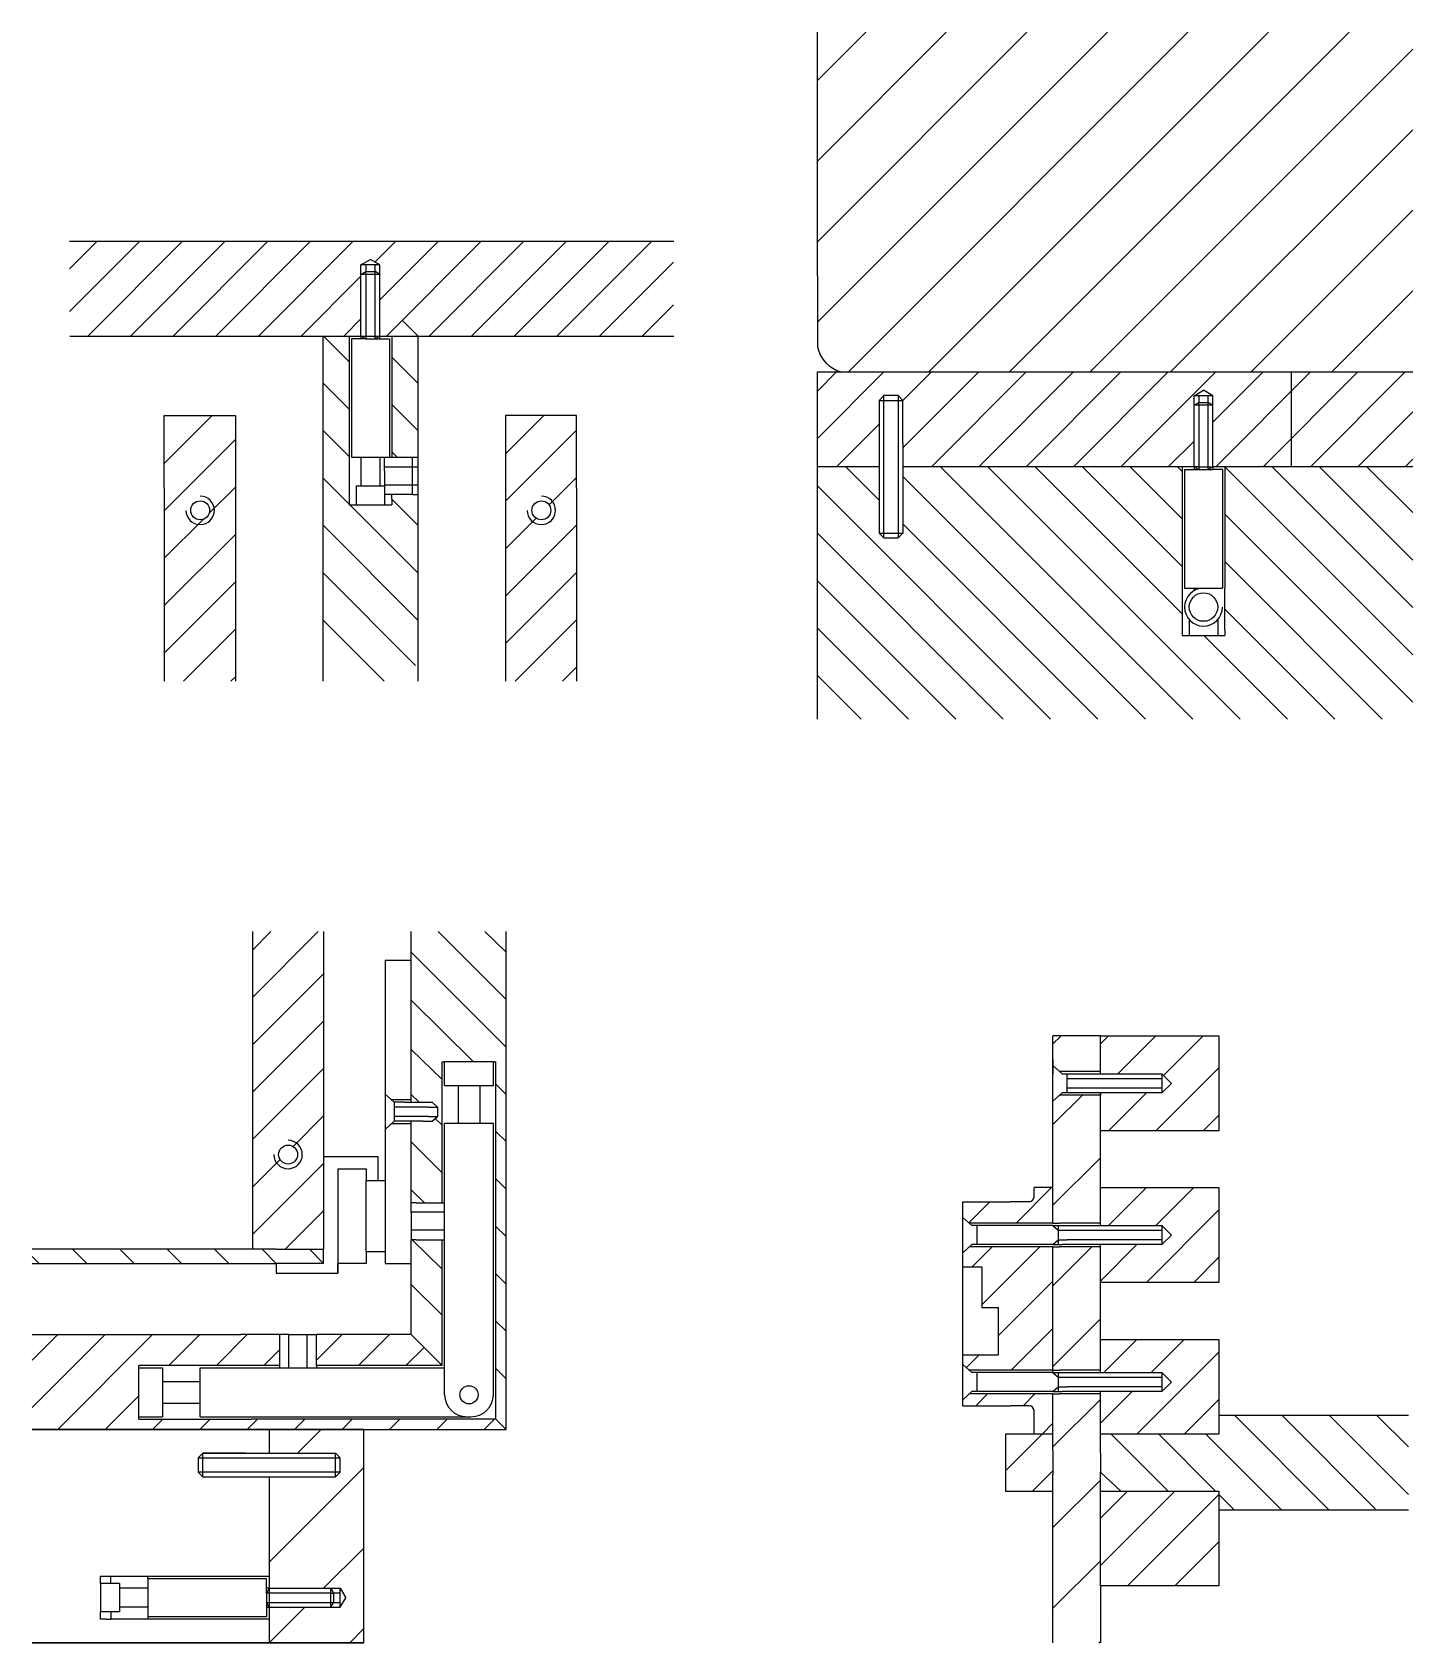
# Model space of a CAD drawing. Header units: centimetres. Extents: x -2268 to 4168, y -1681 to 1458.
# Drawn here: x 1031.01 to 1060.14, y 136.95 to 170.92 of the extents above; entities that cross this region are included whole.
import ezdxf

# ---------------------------------------------------------------- set-up
doc = ezdxf.new("R2010")
doc.units = ezdxf.units.CM
doc.layers.get('0').update_dxf_attribs({"color": 5})
doc.layers.add('ARREDI_attrezzature', color=175, linetype='Continuous')
doc.layers.add('filatura', color=8, linetype='Continuous')
pattern_1 = [(45, (931.206, -175.759), (-0.85, 0.85), [])]

# ---------------------------------------------------------------- blocks, each defined once
blk = doc.blocks.new('vite 2')
for p, q in [((302.355, 103.432), (302.455, 103.532)), ((302.355, 103.432), (302.355, 100.632)), ((302.755, 103.532), (302.455, 103.532)), ((302.755, 103.532), (302.855, 103.432)), ((302.855, 102.532), (302.855, 103.432)), ((302.855, 102.532), (302.855, 100.632)), ((302.355, 100.632), (302.455, 100.532)), ((302.855, 100.632), (302.755, 100.532)), ((302.455, 100.532), (302.755, 100.532))]:
    blk.add_line(p, q)
at = {"layer": 'filatura'}
for p, q in [((302.355, 103.432), (302.855, 103.432)), ((302.455, 100.532), (302.455, 103.532)), ((302.755, 103.532), (302.755, 100.532)), ((302.355, 100.632), (302.855, 100.632))]:
    blk.add_line(p, q, dxfattribs=at)

msp = doc.modelspace()

# ---------------------------------------------------------------- hatches: boundary and pattern name
h = msp.add_hatch()
h.set_pattern_fill('JIS_WOOD', color=175, scale=1.7)
h.set_pattern_definition([(45, (644.8805, -450.3925), (-0.85, 0.85), [])])
h.paths.add_polyline_path([(1047.5762, 170.9223), (1047.5762, 165.7858), (1047.5762, 164.2858, 0.275659), (1048.0762, 163.756), (1060.1396, 163.756), (1060.1396, 170.9223)])
at = {"layer": 'ARREDI_attrezzature'}
h = msp.add_hatch(dxfattribs=at)
h.set_pattern_fill('JIS_WOOD', color=256, scale=1.7)
h.set_pattern_definition(pattern_1)
h.paths.add_polyline_path([(1053.5468, 144.5516), (1053.5468, 145.3016), (1052.6821, 145.3016), (1052.5468, 145.3016), (1052.5468, 142.7016), (1052.6821, 142.7016), (1053.5468, 142.7016), (1053.5468, 143.3516)])
h.paths.add_polyline_path([(1053.5468, 147.7516), (1053.5468, 148.5016), (1052.6821, 148.5016), (1052.5468, 148.3784), (1052.5468, 145.8016), (1052.6821, 145.8016), (1053.5468, 145.8016), (1053.5468, 146.5516)])
h.paths.add_polyline_path([(1053.5468, 149.7516), (1052.5468, 149.7516), (1052.5468, 149.1248), (1052.6821, 149.0016), (1053.5468, 149.0016)])
h = msp.add_hatch(dxfattribs=at)
h.set_pattern_fill('JIS_WOOD', color=256, scale=1.7)
h.set_pattern_definition(pattern_1)
h.paths.add_polyline_path([(1053.5468, 140.1516), (1053.5468, 140.5516), (1053.5468, 140.9516), (1053.5468, 141.3516), (1053.5468, 142.1516), (1053.5468, 142.2016), (1052.6821, 142.2016), (1052.5468, 142.2016), (1052.5468, 142.1016), (1052.5468, 141.0016), (1052.5468, 140.5016), (1052.5468, 136.9516), (1053.5468, 136.9516), (1053.5468, 138.1516)])

# ---------------------------------------------------------------- linework, layer by layer
for p, q in [((1047.5762, 165.7858), (1047.5762, 170.9223)), ((1031.7928, 166.5147), (1044.5476, 166.5147)), ((1037.9428, 166.0147), (1038.1428, 166.1301)), ((1038.3428, 166.0147), (1038.1428, 166.1301)), ((1037.9428, 165.8147), (1038.0428, 165.8724)), ((1037.9428, 164.5147), (1037.9428, 165.8147)), ((1038.0428, 166.0147), (1038.0428, 165.8724)), ((1038.0428, 165.8724), (1038.2428, 165.8724)), ((1038.2428, 165.8724), (1038.2428, 166.0147)), ((1038.3428, 165.8147), (1038.2428, 165.8724)), ((1038.3428, 164.5147), (1038.3428, 165.8147)), ((1047.5762, 165.7858), (1047.5762, 164.2858)), ((1031.8006, 164.5147), (1037.1506, 164.5147)), ((1037.1428, 164.5147), (1037.9428, 164.5147)), ((1037.1428, 157.2317), (1037.1428, 164.5147)), ((1037.6928, 164.5147), (1037.6928, 160.9569)), ((1037.9428, 164.4569), (1037.7428, 164.4569)), ((1037.7428, 164.4569), (1037.7428, 161.9569)), ((1037.9428, 164.5147), (1037.9428, 164.4569)), ((1038.3428, 164.5147), (1039.1428, 164.5147)), ((1038.3428, 164.5147), (1044.5476, 164.5147)), ((1038.3428, 164.4569), (1038.3428, 164.5147)), ((1038.3428, 164.4569), (1038.5428, 164.4569)), ((1038.5428, 164.4569), (1038.5428, 161.9569)), ((1038.5928, 164.5147), (1038.5928, 161.9569)), ((1039.1428, 164.5147), (1039.1428, 157.2317)), ((1047.5762, 161.756), (1047.5762, 163.756)), ((1047.5762, 163.756), (1060.1396, 163.756)), ((1057.5762, 163.756), (1057.5762, 161.756)), ((1055.5228, 163.256), (1055.7228, 163.3715)), ((1055.5228, 163.056), (1055.6228, 163.1138)), ((1055.6228, 163.256), (1055.6228, 163.1138)), ((1055.6228, 163.1138), (1055.8228, 163.1138)), ((1055.9228, 163.256), (1055.7228, 163.3715)), ((1055.8228, 163.1138), (1055.8228, 163.256)), ((1055.9228, 163.056), (1055.8228, 163.1138)), ((1033.7928, 162.8375), (1035.2928, 162.8375)), ((1033.7928, 161.3147), (1033.7928, 162.8375)), ((1035.2928, 162.8375), (1035.2928, 157.2317)), ((1040.9928, 162.8375), (1040.9928, 157.2317)), ((1042.4928, 162.8375), (1040.9928, 162.8375)), ((1042.4928, 161.3147), (1042.4928, 162.8375)), ((1055.5228, 161.756), (1055.5228, 163.056)), ((1055.9228, 161.756), (1055.9228, 163.056)), ((1037.7428, 161.9569), (1038.5428, 161.9569)), ((1037.9428, 161.9569), (1037.9428, 161.3569)), ((1038.3428, 161.9569), (1038.3428, 161.3569)), ((1038.4428, 161.9569), (1039.1428, 161.9569)), ((1038.4428, 161.6743), (1038.4428, 161.9569)), ((1048.8762, 161.756), (1047.5762, 161.756)), ((1047.5762, 156.4326), (1047.5762, 161.756)), ((1055.5228, 161.756), (1049.3762, 161.756)), ((1055.2728, 161.756), (1055.2728, 158.1983)), ((1055.5228, 161.756), (1055.3228, 161.756)), ((1055.5228, 161.756), (1055.5228, 161.6983)), ((1060.1396, 161.756), (1055.9228, 161.756)), ((1055.9228, 161.756), (1055.9228, 161.6983)), ((1056.1728, 161.756), (1056.1728, 159.1983)), ((1057.5762, 161.756), (1056.2762, 161.756)), ((1038.4428, 161.6743), (1038.4428, 161.1743)), ((1055.3228, 161.6983), (1055.3228, 159.1983)), ((1055.3228, 161.6983), (1055.5228, 161.6983)), ((1056.1228, 161.6983), (1055.9228, 161.6983)), ((1056.1228, 161.6983), (1056.1228, 159.1983)), ((1033.7928, 161.3147), (1033.7928, 157.2317)), ((1037.8428, 161.3569), (1037.8428, 160.9569)), ((1037.8428, 161.3569), (1037.9428, 161.3569)), ((1037.9428, 161.3569), (1038.3514, 161.3569)), ((1038.3514, 161.3569), (1038.4428, 161.3569)), ((1038.4428, 161.3569), (1038.4428, 160.9569)), ((1039.0298, 161.1743), (1038.4428, 161.1743)), ((1038.5928, 161.0743), (1038.5928, 161.1743)), ((1038.5928, 161.0743), (1038.5928, 160.9569)), ((1039.0298, 161.1743), (1039.1428, 161.1743)), ((1042.4928, 161.3147), (1042.4928, 157.2317)), ((1037.6928, 160.9569), (1037.8428, 160.9569)), ((1037.8428, 160.9569), (1038.4428, 160.9569)), ((1038.4428, 160.9569), (1038.5928, 160.9569)), ((1055.3228, 159.1983), (1056.1228, 159.1983)), ((1055.5228, 159.1983), (1055.5228, 159.1436)), ((1056.1728, 158.3157), (1056.1728, 159.1983)), ((1055.4228, 158.5315), (1055.4228, 158.1983)), ((1056.0228, 158.533), (1056.0228, 158.1983)), ((1056.1728, 158.3157), (1056.1728, 158.1983)), ((1055.2728, 158.1983), (1055.4228, 158.1983)), ((1055.4228, 158.1983), (1056.0228, 158.1983)), ((1056.0228, 158.1983), (1056.1728, 158.1983)), ((1035.6557, 151.9516), (1035.6557, 145.6516)), ((1037.1557, 151.9516), (1037.1557, 145.2516)), ((1039.0057, 148.3516), (1039.0057, 151.9516)), ((1041.0057, 141.4516), (1041.0057, 151.9543)), ((1038.4557, 151.3516), (1038.4557, 144.9516)), ((1038.4557, 151.3516), (1039.0057, 151.3516)), ((1039.0057, 148.3516), (1039.0057, 151.3516)), ((1052.5468, 145.8016), (1052.5468, 149.7516)), ((1053.5468, 149.7516), (1052.5468, 149.7516)), ((1053.5468, 149.7516), (1054.0468, 149.7516)), ((1039.6574, 146.2343), (1039.6574, 149.2039)), ((1039.6574, 149.2039), (1039.6928, 149.2039)), ((1040.7534, 149.2039), (1039.6928, 149.2039)), ((1039.7074, 148.7039), (1039.7074, 149.2039)), ((1040.7388, 148.7039), (1040.7388, 149.2039)), ((1040.7534, 149.2039), (1040.7888, 149.2039)), ((1040.7888, 141.6686), (1040.7888, 149.2039)), ((1052.5468, 149.2516), (1052.5468, 148.9516)), ((1052.737, 148.9516), (1052.5468, 149.1248)), ((1053.5468, 149.0016), (1052.6821, 149.0016)), ((1052.737, 148.9516), (1054.8468, 148.9516)), ((1052.8468, 148.9516), (1052.8468, 148.9516)), ((1053.5468, 148.9516), (1053.5468, 149.0016)), ((1054.8468, 148.9516), (1054.8468, 148.5516)), ((1054.8468, 148.9516), (1055.0468, 148.7516)), ((1038.6459, 148.3516), (1038.4557, 148.5248)), ((1039.7074, 148.7039), (1040.7388, 148.7039)), ((1039.9928, 148.7039), (1039.9928, 147.9039)), ((1040.4534, 148.7039), (1040.4534, 147.9039)), ((1052.737, 148.5516), (1052.5468, 148.3784)), ((1053.5468, 148.5016), (1052.6821, 148.5016)), ((1052.8468, 148.5516), (1052.737, 148.5516)), ((1054.8468, 148.5516), (1052.8468, 148.5516)), ((1053.5468, 148.5516), (1053.5468, 148.5016)), ((1054.8468, 148.5516), (1055.0468, 148.7516)), ((1039.0057, 148.4016), (1038.591, 148.4016)), ((1038.8557, 148.3516), (1038.6459, 148.3516)), ((1038.8557, 148.3516), (1039.2557, 148.3516)), ((1039.2557, 148.3516), (1039.4459, 148.3516)), ((1039.4459, 148.3516), (1039.5557, 148.2516)), ((1039.5557, 148.2516), (1039.5557, 148.0516)), ((1038.6459, 147.9516), (1038.4557, 147.7784)), ((1038.591, 147.9016), (1039.0057, 147.9016)), ((1039.2557, 147.9516), (1038.6459, 147.9516)), ((1039.0057, 146.8516), (1039.0057, 147.9516)), ((1039.2557, 147.9516), (1039.4459, 147.9516)), ((1039.4459, 147.9516), (1039.5557, 148.0516)), ((1040.7388, 147.9039), (1039.7074, 147.9039)), ((1039.7074, 142.1826), (1039.7074, 147.9039)), ((1040.7388, 142.1826), (1040.7388, 147.9039)), ((1053.5468, 146.5516), (1053.5468, 147.7516)), ((1038.3057, 147.2016), (1037.1557, 147.2016)), ((1038.3057, 146.7016), (1038.3057, 147.2016)), ((1037.4557, 146.9516), (1037.4557, 144.9516)), ((1039.0057, 146.4516), (1039.0057, 146.8516)), ((1038.0557, 145.2016), (1038.0557, 146.7016)), ((1039.0057, 146.2343), (1039.0057, 146.4516)), ((1052.5468, 146.5516), (1052.1468, 146.5516)), ((1052.1468, 146.3516), (1052.1468, 146.5516)), ((1039.1057, 146.2343), (1039.0057, 146.2343)), ((1039.0057, 146.0343), (1039.0057, 146.2343)), ((1039.1057, 146.2343), (1039.7074, 146.2343)), ((1050.6468, 141.9516), (1050.6468, 146.2516)), ((1050.6468, 146.2516), (1051.6468, 146.2516)), ((1051.8468, 146.2516), (1051.6468, 146.2516)), ((1052.0468, 146.2516), (1051.8468, 146.2516)), ((1039.0057, 146.0343), (1039.0057, 145.6516)), ((1050.837, 145.7516), (1050.6468, 145.9248)), ((1052.5468, 145.8016), (1050.7821, 145.8016)), ((1052.5468, 145.7516), (1050.837, 145.7516)), ((1052.5468, 145.8016), (1052.6821, 145.8016)), ((1052.5468, 145.7516), (1052.737, 145.7516)), ((1053.5468, 145.8016), (1052.6821, 145.8016)), ((1052.737, 145.7516), (1054.8468, 145.7516)), ((1052.8468, 145.7516), (1052.8468, 145.7516)), ((1054.8468, 145.7516), (1055.0468, 145.5516)), ((1054.8468, 145.7516), (1054.8468, 145.3516)), ((1035.6557, 145.6516), (1035.6557, 145.4516)), ((1035.6557, 145.4516), (1035.6557, 145.2516)), ((1039.0057, 145.6516), (1039.0057, 145.4516)), ((1039.0057, 143.4516), (1039.0057, 145.4516)), ((1039.1057, 145.4516), (1039.0057, 145.4516)), ((1039.1057, 145.4516), (1039.7074, 145.4516)), ((1039.6574, 142.7999), (1039.6574, 145.4516)), ((1054.8468, 145.3516), (1055.0468, 145.5516)), ((1035.6557, 145.2516), (1031.0057, 145.2516)), ((1036.1557, 145.2516), (1035.6557, 145.2516)), ((1036.1557, 145.2516), (1037.1557, 145.2516)), ((1037.1557, 144.9516), (1037.1557, 145.2516)), ((1038.0557, 145.2016), (1038.4557, 145.2016)), ((1038.0557, 145.2016), (1038.0557, 144.9516)), ((1050.837, 145.3516), (1050.6468, 145.1784)), ((1052.5468, 145.3016), (1050.7821, 145.3016)), ((1052.5468, 145.3516), (1050.837, 145.3516)), ((1052.5468, 145.3516), (1052.737, 145.3516)), ((1052.5468, 142.6516), (1052.5468, 145.3016)), ((1052.5468, 145.3016), (1052.6821, 145.3016)), ((1053.5468, 145.3016), (1052.6821, 145.3016)), ((1052.8468, 145.3516), (1052.737, 145.3516)), ((1054.8468, 145.3516), (1052.8468, 145.3516)), ((1053.5468, 144.5516), (1053.5468, 145.3016)), ((1031.0057, 144.9516), (1036.1557, 144.9516)), ((1037.1557, 144.9516), (1036.1557, 144.9516)), ((1036.1557, 144.9516), (1036.1557, 144.7499)), ((1036.1557, 144.7499), (1037.4557, 144.7499)), ((1038.0557, 144.9516), (1037.4557, 144.9516)), ((1037.4557, 144.9516), (1037.4557, 144.7499)), ((1037.4557, 144.7499), (1037.4557, 144.9499)), ((1038.4557, 144.9516), (1039.0057, 144.9516)), ((1050.6468, 144.8784), (1051.0468, 144.8784)), ((1051.0468, 144.8784), (1051.0468, 144.0248)), ((1053.5468, 143.3516), (1053.5468, 144.5516)), ((1051.0468, 144.0248), (1051.3968, 144.0248)), ((1051.3968, 143.0248), (1051.3968, 144.0248)), ((1031.0057, 143.4516), (1035.4057, 143.4516)), ((1036.2231, 143.4516), (1035.4057, 143.4516)), ((1036.2231, 143.4516), (1036.2231, 142.7999)), ((1036.2231, 143.4516), (1036.2231, 143.3516)), ((1036.4231, 143.4516), (1036.2231, 143.4516)), ((1036.4231, 143.4516), (1036.8057, 143.4516)), ((1036.8057, 143.4516), (1037.0057, 143.4516)), ((1039.0057, 143.4516), (1037.0057, 143.4516)), ((1037.0057, 142.7999), (1037.0057, 143.4516)), ((1039.44, 143.0173), (1039.0057, 143.4516)), ((1039.44, 143.0173), (1039.6574, 142.7999)), ((1050.6468, 143.0248), (1051.3968, 143.0248)), ((1033.4848, 142.7999), (1033.2534, 142.7999)), ((1033.2534, 142.7646), (1033.2534, 142.7999)), ((1033.2534, 141.7039), (1033.2534, 142.7646)), ((1033.2534, 142.7499), (1033.7534, 142.7499)), ((1035.6231, 142.7999), (1033.4848, 142.7999)), ((1033.7534, 142.7499), (1033.7534, 141.7186)), ((1034.5534, 141.7186), (1034.5534, 142.7499)), ((1034.5534, 142.7499), (1039.7074, 142.7499)), ((1036.2231, 142.7999), (1035.6231, 142.7999)), ((1036.2231, 142.7999), (1036.2231, 142.7499)), ((1037.2231, 142.7999), (1037.0057, 142.7999)), ((1037.0057, 142.7999), (1037.0057, 142.7499)), ((1039.6574, 142.7999), (1037.2231, 142.7999)), ((1039.6574, 142.7999), (1039.6574, 142.7999)), ((1050.837, 142.6516), (1050.6468, 142.8248)), ((1052.5468, 142.7016), (1050.7821, 142.7016)), ((1052.5468, 142.7016), (1052.6821, 142.7016)), ((1053.5468, 142.7016), (1052.6821, 142.7016)), ((1033.7534, 142.4646), (1034.5534, 142.4646)), ((1052.5468, 142.6516), (1050.837, 142.6516)), ((1052.5468, 142.6516), (1052.737, 142.6516)), ((1052.737, 142.6516), (1054.8468, 142.6516)), ((1054.8468, 142.6516), (1055.0468, 142.4516)), ((1054.8468, 142.6516), (1054.8468, 142.2516)), ((1054.8468, 142.2516), (1055.0468, 142.4516)), ((1033.7534, 142.0039), (1034.5534, 142.0039)), ((1050.837, 142.2516), (1050.6468, 142.0784)), ((1052.5468, 142.2016), (1050.7821, 142.2016)), ((1052.5468, 142.2516), (1050.837, 142.2516)), ((1052.5468, 142.2516), (1052.737, 142.2516)), ((1052.5468, 142.2016), (1052.6821, 142.2016)), ((1052.5468, 142.1016), (1052.5468, 142.2016)), ((1052.5468, 141.0016), (1052.5468, 142.1016)), ((1053.5468, 142.2016), (1052.6821, 142.2016)), ((1052.8468, 142.2516), (1052.737, 142.2516)), ((1054.8468, 142.2516), (1052.8468, 142.2516)), ((1053.5468, 142.1516), (1053.5468, 142.2516)), ((1033.2534, 141.7186), (1033.7534, 141.7186)), ((1033.2534, 141.6686), (1033.2534, 141.7039)), ((1033.2534, 141.6686), (1035.6231, 141.6686)), ((1034.5534, 141.7186), (1040.2639, 141.7186)), ((1040.7888, 141.6686), (1035.6231, 141.6686)), ((1040.7888, 141.6686), (1041.0057, 141.4516)), ((1050.6468, 141.9516), (1051.6468, 141.9516)), ((1051.8468, 141.9516), (1051.6468, 141.9516)), ((1052.0468, 141.9516), (1051.8468, 141.9516)), ((1052.1468, 141.5516), (1052.1468, 141.8516)), ((1056.0468, 141.7516), (1060.0468, 141.7516)), ((1056.0468, 141.7516), (1060.0468, 141.7516)), ((1038.0057, 141.4516), (1031.0057, 141.4516)), ((1031.0057, 141.4516), (1038.0057, 141.4516)), ((1036.0057, 141.4516), (1036.0057, 140.9516)), ((1036.0057, 141.4516), (1036.0057, 140.9516)), ((1038.0057, 136.9516), (1038.0057, 141.4516)), ((1038.0057, 141.4516), (1041.0057, 141.4516)), ((1052.5468, 141.3516), (1051.5468, 141.3516)), ((1051.5468, 141.3516), (1051.5468, 140.1516)), ((1052.1468, 141.3516), (1052.1468, 141.5516)), ((1053.5468, 140.9516), (1053.5468, 141.3516)), ((1052.5468, 141.0016), (1052.5468, 140.5016)), ((1034.6057, 140.9516), (1036.0057, 140.9516)), ((1053.5468, 140.9516), (1053.5468, 140.5516)), ((1036.0057, 140.4516), (1036.0057, 138.1016)), ((1052.5468, 136.9516), (1052.5468, 140.5016)), ((1053.5468, 140.1516), (1053.5468, 140.5516)), ((1051.5468, 140.1516), (1052.5468, 140.1516)), ((1060.0468, 139.7516), (1056.0468, 139.7516)), ((1036.0057, 138.3516), (1032.448, 138.3516)), ((1032.448, 138.2016), (1032.448, 138.3516)), ((1032.6654, 138.2016), (1032.6654, 138.3516)), ((1033.448, 138.3016), (1033.448, 138.3516)), ((1035.948, 138.3016), (1033.448, 138.3016)), ((1033.448, 138.3016), (1033.448, 137.5016)), ((1035.948, 138.1016), (1035.948, 138.3016)), ((1032.848, 138.2016), (1032.448, 138.2016)), ((1032.448, 138.2016), (1032.448, 137.6016)), ((1032.848, 138.2016), (1032.6654, 138.2016)), ((1032.848, 138.2016), (1032.848, 138.1016)), ((1033.448, 138.1016), (1032.848, 138.1016)), ((1032.848, 138.1016), (1032.848, 137.693)), ((1036.0057, 138.1016), (1035.948, 138.1016)), ((1036.0057, 138.1016), (1037.3057, 138.1016)), ((1037.3057, 138.1016), (1037.3634, 138.0016)), ((1037.5057, 138.0016), (1037.3634, 138.0016)), ((1037.3634, 138.0016), (1037.3634, 137.8016)), ((1037.5057, 138.1016), (1037.6212, 137.9016)), ((1053.5468, 138.1516), (1053.5468, 136.9516)), ((1032.848, 137.6016), (1032.448, 137.6016)), ((1032.448, 137.4516), (1032.448, 137.6016)), ((1032.848, 137.6016), (1032.6653, 137.6016)), ((1032.6654, 137.6016), (1032.6654, 137.4516)), ((1033.448, 137.7016), (1032.848, 137.7016)), ((1032.848, 137.693), (1032.848, 137.6016)), ((1035.948, 137.7016), (1035.948, 137.5016)), ((1035.948, 137.7016), (1036.0057, 137.7016)), ((1036.0057, 137.7016), (1036.0057, 136.9516)), ((1036.0057, 137.7016), (1037.3057, 137.7016)), ((1037.3057, 137.7016), (1037.3634, 137.8016)), ((1037.3634, 137.8016), (1037.5057, 137.8016)), ((1037.5057, 137.7016), (1037.6212, 137.9016)), ((1032.5653, 137.4516), (1032.448, 137.4516)), ((1032.5653, 137.4516), (1032.6653, 137.4516)), ((1033.448, 137.4516), (1032.6653, 137.4516)), ((1035.948, 137.5016), (1033.448, 137.5016)), ((1033.448, 137.5016), (1033.448, 137.4516)), ((1036.0057, 137.4516), (1033.448, 137.4516)), ((1038.0057, 136.9516), (1031.0057, 136.9516)), ((1031.0057, 136.9516), (1038.0057, 136.9516))]:
    msp.add_line(p, q)
for points in [[(1053.5468, 148.9516), (1053.5468, 149.7516), (1056.0468, 149.7516), (1056.0468, 147.7516), (1053.5468, 147.7516), (1053.5468, 148.5516)], [(1037.4557, 146.9516), (1038.0557, 146.9516), (1038.0557, 146.7016), (1038.4557, 146.7016)], [(1053.5468, 145.7516), (1053.5468, 146.5516), (1056.0468, 146.5516), (1056.0468, 144.5516), (1053.5468, 144.5516), (1053.5468, 145.3516)], [(1053.5468, 142.6516), (1053.5468, 143.3516), (1056.0468, 143.3516), (1056.0468, 141.3516), (1053.5468, 141.3516), (1053.5468, 142.1516)]]:
    msp.add_lwpolyline(points)
msp.add_lwpolyline([(1053.5468, 138.1516), (1053.5468, 140.1516), (1056.0468, 140.1516), (1056.0468, 138.1516)], close=True)
for centre, radius in [((1034.5506, 160.8375), 0.2), ((1034.5506, 160.8375), 0.2), ((1041.7506, 160.8375), 0.2), ((1041.7506, 160.8375), 0.2), ((1055.7222, 158.7968), 0.3), ((1036.4057, 147.2499), 0.2), ((1036.4057, 147.2499), 0.2), ((1040.2233, 142.1826), 0.1919)]:
    msp.add_circle(centre, radius)
for centre, radius, start, end in [((1048.2702, 164.4399), 0.7109, 192.52084, 254.16624), ((1052.031, 146.3675), 0.1169, 277.78442, 352.21558), ((1040.1832, 142.1945), 0.4759, 181.43567, 269.892), ((1040.263, 142.1945), 0.4759, 270.108, 358.56433), ((1052.031, 141.8358), 0.1169, 7.78442, 82.21558)]:
    msp.add_arc(centre, radius, start, end)
at = {"layer": 'ARREDI_attrezzature', "linetype": 'Continuous'}
for p, q in [((1031.7928, 165.9282), (1032.3792, 166.5147)), ((1031.7928, 165.0282), (1033.2792, 166.5147)), ((1032.1792, 164.5147), (1034.1792, 166.5147)), ((1033.0792, 164.5147), (1035.0792, 166.5147)), ((1033.9792, 164.5147), (1035.9792, 166.5147)), ((1034.8792, 164.5147), (1036.8792, 166.5147)), ((1035.7792, 164.5147), (1037.7792, 166.5147)), ((1038.2391, 166.0745), (1038.6792, 166.5147)), ((1038.3428, 165.2782), (1039.5792, 166.5147)), ((1038.4792, 164.5147), (1040.4792, 166.5147)), ((1039.3792, 164.5147), (1041.3792, 166.5147)), ((1040.2792, 164.5147), (1042.2792, 166.5147)), ((1041.1792, 164.5147), (1043.1792, 166.5147)), ((1042.0792, 164.5147), (1044.0792, 166.5147)), ((1036.6792, 164.5147), (1037.9428, 165.7782)), ((1042.9792, 164.5147), (1044.5397, 166.0752)), ((1043.8792, 164.5147), (1044.5397, 165.1752)), ((1037.5792, 164.5147), (1037.9428, 164.8782)), ((1039.1506, 164.5147), (1038.8141, 164.8511)), ((1037.7006, 163.9647), (1037.1506, 164.5147)), ((1039.1506, 163.5147), (1038.6006, 164.0647)), ((1047.5762, 163.3526), (1047.9796, 163.756)), ((1047.5762, 162.3526), (1048.9796, 163.756)), ((1049.3762, 163.1526), (1049.9796, 163.756)), ((1049.3762, 162.1526), (1050.9796, 163.756)), ((1049.9796, 161.756), (1051.9796, 163.756)), ((1050.9796, 161.756), (1052.9796, 163.756)), ((1051.9796, 161.756), (1053.9796, 163.756)), ((1052.9796, 161.756), (1054.9796, 163.756)), ((1053.9796, 161.756), (1055.9796, 163.756)), ((1055.9228, 162.6993), (1056.9796, 163.756)), ((1055.9796, 161.756), (1057.9796, 163.756)), ((1056.9796, 161.756), (1058.9796, 163.756)), ((1057.9796, 161.756), (1059.9796, 163.756)), ((1037.7006, 162.9647), (1037.1506, 163.5147)), ((1039.1506, 162.5147), (1038.6006, 163.0647)), ((1033.7928, 162.8282), (1033.8021, 162.8375)), ((1033.7928, 161.8282), (1034.8021, 162.8375)), ((1040.9928, 162.0282), (1041.8021, 162.8375)), ((1058.9796, 161.756), (1060.1396, 162.916)), ((1037.6928, 161.9725), (1037.1506, 162.5147)), ((1040.9928, 161.0282), (1042.4928, 162.5282)), ((1047.9796, 161.756), (1048.8762, 162.6526)), ((1033.7928, 160.8282), (1035.2928, 162.3282)), ((1038.7084, 161.9569), (1038.6006, 162.0647)), ((1054.9796, 161.756), (1055.5228, 162.2993)), ((1048.8762, 161.0526), (1048.1728, 161.756)), ((1055.4963, 156.4326), (1050.1728, 161.756)), ((1056.4963, 156.4326), (1051.1728, 161.756)), ((1055.2728, 158.656), (1052.1728, 161.756)), ((1055.2728, 159.656), (1053.1728, 161.756)), ((1055.2728, 160.656), (1054.1728, 161.756)), ((1055.2728, 161.656), (1055.1728, 161.756)), ((1060.1396, 157.7893), (1056.1728, 161.756)), ((1060.1396, 158.7893), (1057.1728, 161.756)), ((1060.1396, 159.7893), (1058.1728, 161.756)), ((1060.1396, 160.7893), (1059.1728, 161.756)), ((1059.9796, 161.756), (1060.1396, 161.916)), ((1039.1506, 159.5147), (1037.1545, 161.5108)), ((1041.9154, 160.9508), (1042.4928, 161.5282)), ((1054.4963, 156.4326), (1049.3762, 161.5526)), ((1034.7411, 160.7765), (1035.2928, 161.3282)), ((1039.1506, 160.5147), (1038.5928, 161.0743)), ((1052.4963, 156.4326), (1047.5762, 161.3526)), ((1060.1396, 156.7893), (1056.1728, 160.756)), ((1033.7928, 159.8282), (1034.6116, 160.647)), ((1039.1506, 158.5147), (1037.1506, 160.5147)), ((1040.9928, 160.0282), (1041.6373, 160.6727)), ((1040.9928, 159.0282), (1042.4928, 160.5282)), ((1051.4963, 156.4326), (1047.5762, 160.3526)), ((1053.4963, 156.4326), (1049.3762, 160.5526)), ((1033.7928, 158.8282), (1035.2928, 160.3282)), ((1059.4963, 156.4326), (1056.1728, 159.756)), ((1033.7928, 157.8282), (1035.2928, 159.3282)), ((1039.0971, 157.5682), (1037.1506, 159.5147)), ((1040.9928, 158.0282), (1042.4928, 159.5282)), ((1050.4963, 156.4326), (1047.5762, 159.3526)), ((1058.4963, 156.4326), (1056.1728, 158.756)), ((1034.1963, 157.2317), (1035.2928, 158.3282)), ((1038.4336, 157.2317), (1037.1506, 158.5147)), ((1041.1963, 157.2317), (1042.4928, 158.5282)), ((1049.4963, 156.4326), (1047.5762, 158.3526)), ((1057.4963, 156.4326), (1055.7323, 158.1966)), ((1035.1963, 157.2317), (1035.2928, 157.3282)), ((1042.1963, 157.2317), (1042.4928, 157.5282)), ((1048.4963, 156.4326), (1047.5762, 157.3526)), ((1035.6557, 151.5637), (1036.0436, 151.9516)), ((1035.6557, 150.5637), (1037.0436, 151.9516)), ((1035.6557, 149.5637), (1037.1557, 151.0637)), ((1035.6557, 148.5637), (1037.1557, 150.0637)), ((1053.5468, 149.5818), (1053.7167, 149.7516)), ((1053.9167, 148.9516), (1054.7167, 149.7516)), ((1054.8817, 148.9167), (1055.7167, 149.7516)), ((1035.6557, 147.5637), (1037.1557, 149.0637)), ((1054.7167, 147.7516), (1056.0468, 149.0818)), ((1053.7167, 147.7516), (1054.5167, 148.5516)), ((1036.5116, 147.4196), (1037.1557, 148.0637)), ((1055.7167, 147.7516), (1056.0468, 148.0818)), ((1035.6557, 146.5637), (1036.236, 147.144)), ((1035.6557, 145.5637), (1037.1557, 147.0637)), ((1051.7667, 145.8016), (1052.5167, 146.5516)), ((1053.7167, 145.7516), (1054.5167, 146.5516)), ((1054.7167, 145.7516), (1055.5167, 146.5516)), ((1050.774, 145.809), (1051.2167, 146.2516)), ((1054.5167, 144.5516), (1056.0468, 146.0818)), ((1036.3436, 145.2516), (1037.1557, 146.0637)), ((1031.1557, 144.9516), (1031.0057, 145.1009)), ((1032.1557, 144.9516), (1031.8557, 145.2516)), ((1033.1557, 144.9516), (1032.8557, 145.2516)), ((1034.1557, 144.9516), (1033.8557, 145.2516)), ((1035.1557, 144.9516), (1034.8557, 145.2516)), ((1036.1557, 144.9516), (1035.8557, 145.2516)), ((1037.1557, 144.9516), (1036.8557, 145.2516)), ((1050.8435, 144.8784), (1051.2667, 145.3016)), ((1051.0468, 144.0818), (1052.2667, 145.3016)), ((1053.5468, 144.5818), (1054.3167, 145.3516)), ((1055.5167, 144.5516), (1056.0468, 145.0818)), ((1051.3968, 143.4318), (1052.5468, 144.5818)), ((1031.0057, 142.9137), (1031.5436, 143.4516)), ((1031.0057, 141.9137), (1032.5436, 143.4516)), ((1031.5436, 141.4516), (1033.5436, 143.4516)), ((1033.8919, 142.7999), (1034.5436, 143.4516)), ((1034.8919, 142.7999), (1035.5436, 143.4516)), ((1037.0057, 142.9137), (1037.5436, 143.4516)), ((1037.8919, 142.7999), (1038.5436, 143.4516)), ((1051.6667, 142.7016), (1052.5468, 143.5818)), ((1035.8919, 142.7999), (1036.2231, 143.1311)), ((1038.8919, 142.7999), (1039.2747, 143.1827)), ((1050.7217, 142.7566), (1050.9899, 143.0248)), ((1053.6167, 142.6516), (1054.3167, 143.3516)), ((1054.3167, 141.3516), (1056.0468, 143.0818)), ((1054.6167, 142.6516), (1055.3167, 143.3516)), ((1032.5436, 141.4516), (1033.2534, 142.1614)), ((1050.9167, 141.9516), (1051.1667, 142.2016)), ((1051.9167, 141.9516), (1052.1667, 142.2016)), ((1053.5468, 141.5818), (1054.2167, 142.2516)), ((1055.3167, 141.3516), (1056.0468, 142.0818)), ((1033.5436, 141.4516), (1033.7606, 141.6686)), ((1034.5436, 141.4516), (1034.7606, 141.6686)), ((1035.5436, 141.4516), (1035.7606, 141.6686)), ((1036.5436, 141.4516), (1036.7606, 141.6686)), ((1037.5436, 141.4516), (1037.7606, 141.6686)), ((1038.5436, 141.4516), (1038.7606, 141.6686)), ((1039.5436, 141.4516), (1039.7606, 141.6686)), ((1040.5436, 141.4516), (1040.7606, 141.6686)), ((1058.377, 139.7516), (1056.377, 141.7516)), ((1059.377, 139.7516), (1057.377, 141.7516)), ((1060.0468, 140.0818), (1058.377, 141.7516)), ((1060.0468, 141.0818), (1059.377, 141.7516)), ((1036.6057, 140.9516), (1037.1057, 141.4516)), ((1051.5468, 140.5818), (1052.3167, 141.3516)), ((1052.3167, 141.3516), (1052.5468, 141.5818)), ((1054.977, 140.1516), (1053.777, 141.3516)), ((1057.377, 139.7516), (1055.7749, 141.3516)), ((1035.9976, 138.6435), (1038.001, 140.6469)), ((1052.1167, 140.1516), (1052.5468, 140.5818)), ((1053.5468, 139.5818), (1054.1167, 140.1516)), ((1053.5468, 138.5818), (1055.1167, 140.1516)), ((1054.1167, 138.1516), (1056.0468, 140.0818)), ((1056.377, 139.7516), (1056.0468, 140.0818)), ((1037.1557, 138.1016), (1037.9976, 138.9435)), ((1055.1167, 138.1516), (1056.0468, 139.0818)), ((1036.0057, 136.9516), (1036.7557, 137.7016)), ((1037.7057, 136.9516), (1037.9976, 137.2435))]:
    msp.add_line(p, q, dxfattribs=at)
at = {"layer": 'ARREDI_attrezzature'}
for p, q in [((1039.5718, 151.9516), (1041.0057, 150.5177)), ((1040.5607, 151.9516), (1041.0057, 151.5177)), ((1039.0057, 151.5177), (1041.0057, 149.5177)), ((1039.0057, 150.5077), (1040.3152, 149.2056)), ((1039.6574, 148.8344), (1039.0057, 149.4678)), ((1039.0057, 148.5177), (1039.1718, 148.3516)), ((1040.7888, 148.7347), (1041.0057, 148.519)), ((1039.5109, 148.0125), (1039.6574, 147.8661)), ((1039.0057, 147.5177), (1039.6574, 146.8661)), ((1040.7888, 147.7347), (1041.0057, 147.5238)), ((1039.0057, 146.5077), (1039.2807, 146.2343)), ((1040.7888, 146.7347), (1041.0057, 146.5177)), ((1040.7888, 145.7347), (1041.0057, 145.5177)), ((1039.0224, 145.4516), (1039.6574, 144.8344)), ((1040.7888, 144.7347), (1041.0057, 144.519)), ((1039.0057, 144.5077), (1039.6574, 143.8597)), ((1040.7888, 143.7347), (1041.0057, 143.5238)), ((1040.7888, 142.7347), (1041.0057, 142.519)), ((1054.777, 141.3516), (1055.977, 140.1516)), ((1053.5468, 140.5516), (1053.979, 140.1516))]:
    msp.add_line(p, q, dxfattribs=at)
at = {"layer": 'filatura'}
for p, q in [((1038.3428, 166.0147), (1037.9428, 166.0147)), ((1037.9428, 165.8147), (1037.9428, 166.0147)), ((1038.3428, 165.8147), (1037.9428, 165.8147)), ((1038.0428, 165.8147), (1038.0428, 165.8724)), ((1038.0428, 165.8147), (1038.0428, 164.4569)), ((1038.2428, 165.8147), (1038.2428, 165.8724)), ((1038.2428, 164.4569), (1038.2428, 165.8147)), ((1038.3428, 165.8147), (1038.3428, 166.0147)), ((1037.9428, 164.5147), (1038.0428, 164.4569)), ((1037.9428, 164.5147), (1038.3428, 164.5147)), ((1038.0428, 164.4569), (1037.9428, 164.4569)), ((1038.0428, 164.4569), (1038.2428, 164.4569)), ((1038.3428, 164.5147), (1038.2428, 164.4569)), ((1038.2428, 164.4569), (1038.3428, 164.4569)), ((1055.5228, 163.056), (1055.5228, 163.256)), ((1055.9228, 163.256), (1055.5228, 163.256)), ((1055.6228, 163.056), (1055.6228, 163.1138)), ((1055.8228, 163.056), (1055.8228, 163.1138)), ((1055.9228, 163.056), (1055.9228, 163.256)), ((1055.9228, 163.056), (1055.5228, 163.056)), ((1055.6228, 163.056), (1055.6228, 161.6983)), ((1055.8228, 161.6983), (1055.8228, 163.056)), ((1038.4428, 161.7569), (1039.1428, 161.7569)), ((1039.0298, 161.1743), (1039.0298, 161.9569)), ((1055.6228, 161.756), (1055.5228, 161.756)), ((1055.5228, 161.756), (1055.6228, 161.6983)), ((1055.6228, 161.756), (1055.8228, 161.756)), ((1055.9228, 161.756), (1055.8228, 161.6983)), ((1055.8228, 161.756), (1055.9228, 161.756)), ((1038.4428, 161.3743), (1039.1428, 161.3743)), ((1055.5228, 161.6983), (1055.9228, 161.6983)), ((1052.8468, 148.5516), (1052.8468, 148.9516)), ((1052.8468, 148.8516), (1054.8468, 148.8516)), ((1054.8468, 148.6516), (1052.8468, 148.6516)), ((1038.6459, 148.3516), (1038.6459, 147.9516)), ((1039.3655, 148.2516), (1038.6459, 148.2516)), ((1039.3655, 148.2516), (1039.5557, 148.2516)), ((1039.3655, 148.0516), (1038.6459, 148.0516)), ((1039.3655, 148.0516), (1039.5557, 148.0516)), ((1039.7074, 146.0343), (1039.0057, 146.0343)), ((1050.9468, 145.3516), (1050.9468, 145.7516)), ((1052.5468, 145.7516), (1052.6566, 145.6516)), ((1052.6566, 145.7516), (1052.6566, 145.3516)), ((1039.7074, 145.6516), (1039.0057, 145.6516)), ((1052.5468, 145.3516), (1052.6566, 145.4516)), ((1052.6566, 145.6516), (1052.8468, 145.6516)), ((1052.6566, 145.4516), (1052.8468, 145.4516)), ((1052.8468, 145.6516), (1054.8468, 145.6516)), ((1054.8468, 145.4516), (1052.8468, 145.4516)), ((1036.4231, 142.7499), (1036.4231, 143.4516)), ((1036.8057, 142.7499), (1036.8057, 143.4516)), ((1050.9468, 142.2516), (1050.9468, 142.6516)), ((1052.5468, 142.6516), (1052.6566, 142.5516)), ((1052.5468, 142.2516), (1052.6566, 142.3516)), ((1052.6566, 142.6516), (1052.6566, 142.2516)), ((1052.6566, 142.5516), (1052.8468, 142.5516)), ((1052.6566, 142.3516), (1052.8468, 142.3516)), ((1052.8468, 142.5516), (1054.8468, 142.5516)), ((1054.8468, 142.3516), (1052.8468, 142.3516)), ((1036.0057, 138.1016), (1035.948, 138.0016)), ((1035.948, 138.0016), (1035.948, 138.1016)), ((1037.3057, 138.0016), (1035.948, 138.0016)), ((1035.948, 138.0016), (1035.948, 137.8016)), ((1036.0057, 138.1016), (1036.0057, 137.7016)), ((1037.3057, 137.7016), (1037.3057, 138.1016)), ((1037.3057, 138.1016), (1037.5057, 138.1016)), ((1037.3057, 138.0016), (1037.3634, 138.0016)), ((1037.5057, 137.7016), (1037.5057, 138.1016)), ((1035.948, 137.8016), (1037.3057, 137.8016)), ((1036.0057, 137.7016), (1035.948, 137.8016)), ((1035.948, 137.8016), (1035.948, 137.7016)), ((1037.3057, 137.8016), (1037.3634, 137.8016)), ((1037.3057, 137.7016), (1037.5057, 137.7016))]:
    msp.add_line(p, q, dxfattribs=at)
for centre, radius, start, end in [((1034.5506, 160.8375), 0.3, 180, 90), ((1041.7506, 160.8375), 0.3, 180, 90), ((1055.7222, 158.7968), 0.4, 90, 0), ((1036.4057, 147.2499), 0.3, 180, 90)]:
    msp.add_arc(centre, radius, start, end, dxfattribs=at)

# ---------------------------------------------------------------- block references
msp.add_blockref('vite 2', (746.5214, 59.7243))
at = {"rotation": 90}
msp.add_blockref('vite 2', (1138.0374, -161.9032), dxfattribs=at)

doc.saveas('drawing.dxf')
